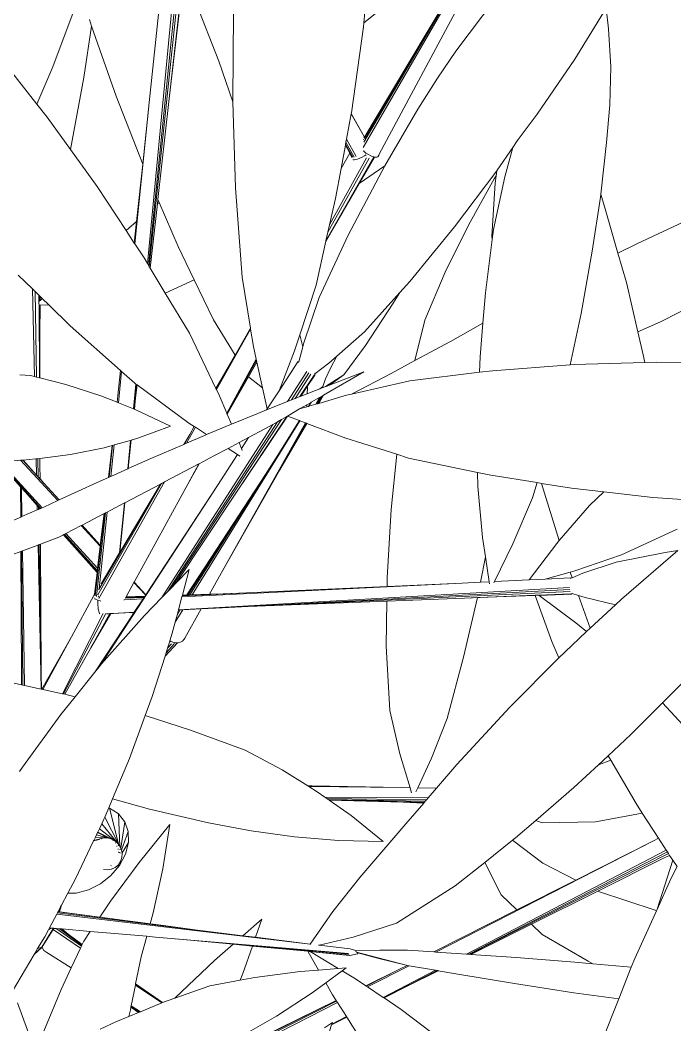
# Model space of a CAD drawing. Header units: millimetres. Extents: x 17 to 218440, y 21 to 53693.
# Drawn here: x 42002.7 to 42150.6, y 10824.5 to 11051.3 of the extents above; entities that cross this region are included whole.
import ezdxf

# ---------------------------------------------------------------- set-up
doc = ezdxf.new("R2010")
doc.units = ezdxf.units.MM
doc.header["$MEASUREMENT"] = 0
doc.layers.add('Edges', color=7, linetype='Continuous', lineweight=18)

# ---------------------------------------------------------------- blocks, each defined once
blk = doc.blocks.new('BAMBOOPLAN')
at = {"layer": 'Edges'}
for p, q in [((7.2529, 8.8231), (7.033, 7.6888)), ((7.1784, 8.4506), (7.0297, 7.7062)), ((7.627, 8.3689), (7.586, 8.181)), ((7.627, 8.3689), (7.6565, 8.3092)), ((7.0273, 7.7171), (7.1577, 8.3501)), ((7.0356, 7.7687), (7.1577, 8.3501)), ((7.0571, 8.3124), (6.9037, 8.0698)), ((7.0892, 7.6849), (7.1912, 8.3184)), ((7.6565, 8.3092), (7.7029, 8.1951)), ((7.2802, 8.2847), (7.2143, 8.0798)), ((6.8612, 8.2462), (6.9037, 8.0698)), ((7.586, 8.181), (7.5289, 7.9732)), ((7.7029, 8.1951), (7.7406, 8.0787)), ((6.4974, 7.1077), (6.2636, 8.0779)), ((6.503, 7.103), (6.272, 8.0799)), ((6.5065, 7.1), (6.2792, 8.0822)), ((6.9037, 8.0698), (6.9067, 8.0572)), ((7.2143, 8.0798), (7.1864, 7.9783)), ((7.7406, 8.0787), (7.7695, 7.9601)), ((6.9067, 8.0572), (6.9607, 7.7815)), ((7.1864, 7.9783), (7.1591, 7.863)), ((7.5289, 7.9732), (7.4959, 7.8707)), ((6.3701, 7.9543), (6.5018, 7.7995)), ((6.4964, 7.963), (6.5858, 7.6954)), ((7.7695, 7.9601), (7.8071, 7.7969)), ((6.3233, 7.9315), (6.3922, 7.6243)), ((6.3245, 7.932), (6.3922, 7.6243)), ((6.2638, 7.9002), (6.3316, 7.6101)), ((7.1591, 7.863), (7.1188, 7.6559)), ((7.4891, 7.8463), (7.4652, 7.7604)), ((7.4959, 7.8707), (7.4891, 7.8463)), ((7.4891, 7.8463), (7.4958, 7.7488)), ((8.1143, 7.824), (7.971, 7.6846)), ((6.0074, 7.8041), (6.0015, 7.6082)), ((6.0634, 7.7909), (6.0773, 7.7732)), ((6.5018, 7.7995), (6.5874, 7.6911)), ((6.9607, 7.7815), (6.961, 7.7793)), ((7.0257, 7.7219), (6.961, 7.7793)), ((6.961, 7.7793), (6.9611, 7.7787)), ((7.0257, 7.7218), (6.9611, 7.7787)), ((6.9611, 7.7787), (6.9735, 7.6966)), ((7.8071, 7.7969), (7.8403, 7.7506)), ((7.8071, 7.7969), (7.8092, 7.7876)), ((7.8092, 7.7876), (7.8401, 7.6137)), ((6.0773, 7.7732), (6.108, 7.6082)), ((6.0773, 7.7732), (6.2258, 7.5851)), ((7.0257, 7.7219), (7.0356, 7.7687)), ((7.0257, 7.7216), (7.0356, 7.7687)), ((7.4647, 7.7586), (7.3951, 7.5431)), ((7.4652, 7.7604), (7.4647, 7.7586)), ((7.4647, 7.7586), (7.4681, 7.7419)), ((7.4958, 7.7488), (7.5168, 7.5762)), ((7.8403, 7.7506), (7.9211, 7.6351)), ((7.0245, 7.7206), (7.0256, 7.7215)), ((7.025, 7.7208), (7.0256, 7.7213)), ((7.0252, 7.7193), (7.0253, 7.7198)), ((7.0255, 7.7204), (7.0256, 7.7214)), ((7.0256, 7.7218), (7.0257, 7.7219)), ((7.0256, 7.7215), (7.0257, 7.7216)), ((7.0256, 7.7214), (7.0257, 7.7216)), ((7.0256, 7.7213), (7.0256, 7.7214)), ((7.0263, 7.7127), (7.0268, 7.7148)), ((7.4656, 7.731), (7.4354, 7.563)), ((7.4681, 7.7419), (7.4656, 7.731)), ((7.4681, 7.7419), (7.4728, 7.719)), ((7.4728, 7.719), (7.5186, 7.5539)), ((6.5858, 7.6954), (6.5874, 7.6911)), ((6.5874, 7.6911), (6.6865, 7.4318)), ((6.9735, 7.6966), (7.0211, 7.6541)), ((6.9735, 7.6966), (6.9749, 7.6872)), ((6.9749, 7.6872), (7.0159, 7.6503)), ((6.9749, 7.6872), (6.9759, 7.6807)), ((7.0117, 7.648), (6.9759, 7.6807)), ((6.9759, 7.6807), (6.9764, 7.6773)), ((7.0263, 7.7126), (7.0263, 7.7127)), ((7.0297, 7.7062), (7.0296, 7.7056)), ((7.0887, 7.6817), (7.0876, 7.6759)), ((7.0887, 7.6817), (7.0892, 7.6849)), ((7.971, 7.6846), (7.9211, 7.6351)), ((6.9863, 7.6682), (6.9764, 7.6773)), ((6.9764, 7.6773), (6.9878, 7.6018)), ((6.998, 7.6573), (6.9863, 7.6682)), ((7.0088, 7.6475), (6.9863, 7.6682)), ((6.998, 7.6573), (6.9878, 7.6018)), ((7.0073, 7.6487), (6.998, 7.6573)), ((7.0073, 7.6487), (7.0096, 7.6466)), ((7.0122, 7.4173), (7.0536, 7.6607)), ((7.0148, 7.3936), (7.0625, 7.6626)), ((7.0757, 7.6712), (7.018, 7.3648)), ((7.0283, 7.6476), (7.0341, 7.6527)), ((7.0341, 7.6527), (7.0401, 7.6587)), ((7.0364, 7.6789), (7.0389, 7.6777)), ((7.0389, 7.6777), (7.0419, 7.6767)), ((7.0401, 7.6587), (7.046, 7.6653)), ((7.0419, 7.6767), (7.0474, 7.6747)), ((7.046, 7.6653), (7.0494, 7.6697)), ((7.0474, 7.6747), (7.0564, 7.6725)), ((7.0564, 7.6725), (7.0651, 7.6712)), ((7.0779, 7.6715), (7.0591, 7.5751)), ((7.1188, 7.6559), (7.0591, 7.5751)), ((7.0651, 7.6712), (7.0731, 7.6709)), ((7.0731, 7.6709), (7.0757, 7.6712)), ((7.0757, 7.6712), (7.0779, 7.6715)), ((7.0779, 7.6715), (7.0798, 7.6717)), ((7.0798, 7.6717), (7.0847, 7.6734)), ((7.0847, 7.6734), (7.0876, 7.6759)), ((7.1188, 7.6559), (7.1148, 7.6354)), ((6.3922, 7.6243), (6.4618, 7.3136)), ((7.015, 7.6417), (7.0159, 7.641)), ((7.0159, 7.641), (7.0189, 7.6415)), ((7.0189, 7.6415), (7.0231, 7.6438)), ((7.0231, 7.6438), (7.0283, 7.6476)), ((7.1148, 7.6354), (7.0798, 7.406)), ((7.9211, 7.6351), (7.9777, 7.5542)), ((5.8212, 7.5871), (5.9922, 7.4775)), ((6.0015, 7.6082), (5.9922, 7.4775)), ((6.108, 7.6082), (6.1425, 7.3745)), ((6.2258, 7.5851), (6.3784, 7.4059)), ((6.3316, 7.6101), (6.3784, 7.4059)), ((6.3316, 7.6101), (6.438, 7.1546)), ((6.9878, 7.6018), (7.0025, 7.5044)), ((7.8401, 7.6137), (7.873, 7.4117)), ((8.2637, 7.6156), (8.1229, 7.4704)), ((7.0591, 7.5751), (7.018, 7.3645)), ((7.4354, 7.563), (7.4144, 7.395)), ((7.5168, 7.5762), (7.5235, 7.5439)), ((7.5186, 7.5539), (7.5235, 7.5439)), ((7.9777, 7.5542), (8.0645, 7.4161)), ((7.3951, 7.5431), (7.3165, 7.3298)), ((7.5235, 7.5439), (7.5587, 7.3742)), ((7.0025, 7.5044), (7.0122, 7.4173)), ((5.9922, 7.4775), (6.0375, 7.4485)), ((8.1229, 7.4704), (8.0645, 7.4161)), ((6.0375, 7.4485), (6.1425, 7.3745)), ((6.6865, 7.4318), (6.8004, 7.1656)), ((8.4034, 7.4244), (8.1517, 7.3429)), ((6.3784, 7.4059), (6.42, 7.2246)), ((7.0122, 7.4173), (7.0148, 7.3936)), ((7.0148, 7.3936), (7.018, 7.3648)), ((7.0798, 7.406), (7.0564, 7.1848)), ((7.4144, 7.395), (7.4026, 7.2274)), ((7.873, 7.4117), (7.8926, 7.2443)), ((8.0645, 7.4161), (8.1053, 7.3512)), ((6.1425, 7.3745), (6.2628, 7.2898)), ((7.018, 7.3648), (7.018, 7.3645)), ((7.018, 7.3645), (7.0341, 7.2193)), ((7.5587, 7.3742), (7.583, 7.279)), ((7.3165, 7.3298), (7.2978, 7.2856)), ((8.1181, 7.3302), (7.9045, 7.2494)), ((8.1053, 7.3512), (8.1181, 7.3302)), ((8.1517, 7.3429), (8.1181, 7.3302)), ((6.4618, 7.3136), (6.4684, 7.3063)), ((6.4618, 7.3136), (6.4648, 7.3001)), ((6.4684, 7.3063), (6.4648, 7.3001)), ((6.4648, 7.3001), (6.5103, 7.0969)), ((6.4684, 7.3063), (6.5735, 7.1919)), ((6.2628, 7.2898), (6.3972, 7.1861)), ((7.2978, 7.2856), (7.2314, 7.1284)), ((7.2978, 7.2856), (7.2885, 7.2458)), ((7.583, 7.279), (7.5036, 7.1893)), ((7.583, 7.279), (7.6097, 7.1738)), ((7.2885, 7.2458), (7.2485, 7.0871)), ((7.4026, 7.2274), (7.4151, 7.0936)), ((7.8926, 7.2443), (7.6625, 7.1444)), ((7.9045, 7.2494), (7.8926, 7.2443)), ((6.42, 7.2246), (6.3972, 7.1861)), ((6.42, 7.2246), (6.4357, 7.1564)), ((7.0341, 7.2193), (7.037, 7.0512)), ((6.3972, 7.1861), (6.4357, 7.1564)), ((6.5735, 7.1919), (6.6573, 7.1071)), ((6.8004, 7.1656), (6.8793, 7.0195)), ((7.0564, 7.1848), (7.0578, 7.0269)), ((7.5036, 7.1893), (7.4151, 7.0936)), ((7.6097, 7.1738), (7.6243, 7.1257)), ((6.4357, 7.1564), (6.438, 7.1546)), ((6.438, 7.1546), (6.4812, 7.1213)), ((7.6625, 7.1444), (7.6243, 7.1257)), ((6.4812, 7.1213), (6.4974, 7.1077)), ((6.4974, 7.1077), (6.503, 7.103)), ((6.503, 7.103), (6.5065, 7.1)), ((6.5065, 7.1), (6.5103, 7.0969)), ((6.6573, 7.1071), (6.5829, 7.0361)), ((6.6573, 7.1071), (6.7578, 7.0055)), ((7.2314, 7.1284), (7.1722, 7.0248)), ((7.6243, 7.1257), (7.4208, 7.0265)), ((6.5103, 7.0969), (6.5829, 7.0361)), ((7.2485, 7.0871), (7.2138, 6.975)), ((7.4151, 7.0936), (7.3556, 7.0294)), ((6.5829, 7.0361), (6.6985, 6.9394)), ((7.037, 7.0512), (7.0584, 7.0172)), ((7.037, 7.0512), (7.0379, 6.9969)), ((6.7578, 7.0055), (6.8607, 6.9212)), ((6.881, 7.0164), (6.8408, 6.7962)), ((6.8793, 7.0195), (6.8607, 6.9212)), ((6.8793, 7.0195), (6.881, 7.0164)), ((6.881, 7.0164), (6.9076, 6.967)), ((7.0578, 7.0269), (7.0584, 7.0172)), ((7.0584, 7.0172), (7.0619, 6.9675)), ((7.1722, 7.0248), (7.1554, 6.9955)), ((7.1722, 7.0248), (7.1655, 6.9815)), ((7.2716, 7.0056), (7.1729, 6.9228)), ((7.2716, 7.0056), (7.1729, 6.8919)), ((7.3556, 7.0294), (7.2567, 6.9244)), ((7.4208, 7.0265), (7.2567, 6.9244)), ((7.0379, 6.9969), (7.0326, 6.8585)), ((7.1554, 6.9955), (7.1239, 6.9479)), ((7.1655, 6.9815), (7.1617, 6.9443)), ((7.2138, 6.975), (7.1698, 6.9201)), ((7.2138, 6.975), (7.1886, 6.9407)), ((8.523, 6.9916), (8.2845, 6.9265)), ((6.1153, 6.9367), (6.1734, 6.9094)), ((6.6985, 6.9394), (6.8376, 6.7994)), ((6.9076, 6.967), (6.9295, 6.9313)), ((7.0594, 6.9662), (7.0326, 6.8585)), ((7.0594, 6.9662), (7.0619, 6.9675)), ((7.0619, 6.9675), (7.062, 6.9653)), ((7.0694, 6.8345), (7.0965, 6.9463)), ((7.0801, 6.8437), (7.1049, 6.9442)), ((7.0895, 6.8518), (7.1124, 6.9428)), ((7.123, 6.9426), (7.1023, 6.8628)), ((7.1253, 6.9438), (7.1141, 6.9015)), ((7.1239, 6.9479), (7.1226, 6.9459)), ((7.1253, 6.9457), (7.1239, 6.9479)), ((7.1253, 6.9438), (7.1253, 6.9457)), ((7.1617, 6.9443), (7.1611, 6.918)), ((7.1886, 6.9407), (7.1729, 6.9228)), ((6.2714, 6.6445), (6.1734, 6.9094)), ((6.1734, 6.9094), (6.1841, 6.9045)), ((6.2782, 6.6451), (6.1841, 6.9045)), ((6.1841, 6.9045), (6.1998, 6.8971)), ((6.8607, 6.9212), (6.8376, 6.7994)), ((6.8962, 6.7356), (6.9295, 6.9313)), ((6.8977, 6.7338), (6.932, 6.9271)), ((6.9347, 6.9228), (6.9246, 6.869)), ((6.9295, 6.9313), (6.932, 6.9271)), ((6.932, 6.9271), (6.9347, 6.9228)), ((6.9347, 6.9228), (6.9792, 6.85)), ((7.1316, 6.8881), (7.1548, 6.9076)), ((7.1609, 6.9127), (7.1548, 6.9076)), ((7.1548, 6.9076), (7.1574, 6.9119)), ((7.1548, 6.9076), (7.1552, 6.9084)), ((7.1552, 6.9084), (7.1574, 6.9119)), ((7.1574, 6.9119), (7.1611, 6.918)), ((7.1574, 6.9119), (7.161, 6.9178)), ((7.1574, 6.9119), (7.161, 6.9178)), ((7.1639, 6.9152), (7.1609, 6.9128)), ((7.1609, 6.9128), (7.1609, 6.9127)), ((7.1611, 6.918), (7.161, 6.9178)), ((7.161, 6.9178), (7.161, 6.9178)), ((7.161, 6.9178), (7.161, 6.9143)), ((7.1698, 6.9201), (7.1639, 6.9152)), ((7.243, 6.9159), (7.1667, 6.8617)), ((7.1729, 6.9228), (7.1698, 6.9201)), ((7.2567, 6.9244), (7.243, 6.9159)), ((8.2845, 6.9265), (8.1293, 6.892)), ((6.1998, 6.8971), (6.2083, 6.8729)), ((6.1998, 6.8971), (6.2036, 6.8953)), ((6.2036, 6.8953), (6.2082, 6.882)), ((6.2036, 6.8953), (6.2044, 6.8949)), ((6.2044, 6.8949), (6.2086, 6.8826)), ((6.2044, 6.8949), (6.2133, 6.8908)), ((6.2082, 6.882), (6.2064, 6.8789)), ((6.2086, 6.8826), (6.2082, 6.882)), ((6.2083, 6.8729), (6.2106, 6.8665)), ((6.2133, 6.8908), (6.2086, 6.8826)), ((6.2133, 6.8908), (6.2398, 6.8784)), ((6.2398, 6.8784), (6.2136, 6.8678)), ((6.2398, 6.8784), (6.3275, 6.8373)), ((7.1141, 6.9015), (7.1044, 6.8646)), ((7.1213, 6.8792), (7.1044, 6.8646)), ((7.1141, 6.9015), (7.1154, 6.8985)), ((7.1154, 6.8985), (7.1213, 6.8792)), ((7.1316, 6.8881), (7.1213, 6.8792)), ((7.1633, 6.8808), (7.1426, 6.8571)), ((7.1589, 6.8562), (7.1633, 6.8808)), ((7.1617, 6.8582), (7.1666, 6.8846)), ((7.1666, 6.8846), (7.1633, 6.8808)), ((7.164, 6.8598), (7.1694, 6.8878)), ((7.1694, 6.8878), (7.1666, 6.8846)), ((7.1692, 6.8743), (7.1667, 6.8617)), ((7.1729, 6.8919), (7.1692, 6.8743)), ((7.1727, 6.8916), (7.1692, 6.8743)), ((7.1727, 6.8916), (7.1694, 6.8878)), ((7.1729, 6.8919), (7.1727, 6.8916)), ((8.1293, 6.892), (8.0271, 6.8693)), ((8.1293, 6.892), (8.0997, 6.8351)), ((6.2132, 6.8676), (6.2106, 6.8665)), ((6.2106, 6.8665), (6.2881, 6.646)), ((6.2136, 6.8678), (6.2132, 6.8676)), ((6.2132, 6.8676), (6.2427, 6.7823)), ((6.2136, 6.8678), (6.2427, 6.7823)), ((6.9246, 6.869), (6.8989, 6.7326)), ((6.9246, 6.869), (6.9792, 6.85)), ((6.9792, 6.85), (7.0156, 6.7906)), ((7.0326, 6.8585), (7.0156, 6.7906)), ((7.0801, 6.8437), (7.0694, 6.8345)), ((7.0895, 6.8518), (7.0801, 6.8437)), ((7.1023, 6.8628), (7.0895, 6.8518)), ((7.1044, 6.8646), (7.1023, 6.8628)), ((7.1319, 6.8447), (7.1144, 6.8246)), ((7.1338, 6.8384), (7.1144, 6.8246)), ((7.1423, 6.8566), (7.1319, 6.8447)), ((7.1319, 6.8447), (7.1338, 6.8384)), ((7.1388, 6.8419), (7.1338, 6.8384)), ((7.1423, 6.8566), (7.1388, 6.8419)), ((7.1393, 6.8423), (7.1388, 6.8419)), ((7.1426, 6.8571), (7.1393, 6.8423)), ((7.1589, 6.8562), (7.1393, 6.8423)), ((7.1426, 6.8571), (7.1423, 6.8566)), ((7.1617, 6.8582), (7.1589, 6.8562)), ((7.164, 6.8598), (7.1617, 6.8582)), ((7.1667, 6.8617), (7.164, 6.8598)), ((7.9161, 6.8501), (7.7671, 6.8244)), ((7.9305, 6.8526), (7.9161, 6.8501)), ((7.9161, 6.8501), (7.9177, 6.7985)), ((8.0271, 6.8693), (7.9305, 6.8526)), ((7.9305, 6.8526), (8.0447, 6.6967)), ((8.392, 6.855), (8.2499, 6.7188)), ((6.3275, 6.8373), (6.5282, 6.7531)), ((7.0694, 6.8345), (7.0148, 6.7874)), ((7.1144, 6.8246), (7.0846, 6.7904)), ((7.724, 6.8188), (7.4982, 6.7898)), ((7.7671, 6.8244), (7.724, 6.8188)), ((7.724, 6.8188), (7.7389, 6.7758)), ((8.0997, 6.8351), (8.0447, 6.6967)), ((6.2427, 6.7823), (6.2897, 6.6461)), ((6.8376, 6.7994), (6.8408, 6.7962)), ((6.8408, 6.7962), (6.8546, 6.7823)), ((6.8546, 6.7823), (6.8962, 6.7356)), ((6.9115, 6.1447), (7.0698, 6.7733)), ((7.1273, 6.789), (6.9822, 6.1451)), ((7.0148, 6.7874), (6.9915, 6.7673)), ((7.0848, 6.7904), (7.0054, 6.4895)), ((7.083, 6.7885), (7.0054, 6.4895)), ((7.0156, 6.7906), (7.0148, 6.7874)), ((7.0481, 6.241), (7.1467, 6.7884)), ((7.0698, 6.7733), (7.06, 6.7621)), ((7.083, 6.7885), (7.0698, 6.7733)), ((7.0846, 6.7904), (7.083, 6.7885)), ((7.0848, 6.7904), (7.0846, 6.7904)), ((7.1264, 6.789), (7.0848, 6.7904)), ((7.1264, 6.789), (7.0932, 6.6469)), ((7.1042, 6.5456), (7.1489, 6.7883)), ((7.1181, 6.6184), (7.1504, 6.7883)), ((7.152, 6.7882), (7.1181, 6.6184)), ((7.1273, 6.789), (7.1264, 6.789)), ((7.1467, 6.7884), (7.1273, 6.789)), ((7.1489, 6.7883), (7.1467, 6.7884)), ((7.1504, 6.7883), (7.1489, 6.7883)), ((7.152, 6.7882), (7.1504, 6.7883)), ((7.2861, 6.784), (7.152, 6.7882)), ((7.4586, 6.7887), (7.2861, 6.784)), ((7.4982, 6.7898), (7.4586, 6.7887)), ((7.4586, 6.7887), (7.4997, 6.6145)), ((7.7389, 6.7758), (7.8074, 6.6251)), ((7.9177, 6.7985), (7.907, 6.6377)), ((8.4169, 6.7909), (8.2961, 6.5836)), ((8.4169, 6.7909), (8.3805, 6.772)), ((6.5282, 6.7531), (6.5462, 6.6744)), ((6.5282, 6.7531), (6.5321, 6.7515)), ((6.5321, 6.7515), (6.5552, 6.6528)), ((6.5321, 6.7515), (6.5848, 6.7294)), ((6.893, 6.1052), (7.0488, 6.7492)), ((6.9037, 6.1281), (7.06, 6.7621)), ((6.9915, 6.7673), (6.9225, 6.7061)), ((7.0488, 6.7492), (7.0297, 6.7273)), ((7.06, 6.7621), (7.0488, 6.7492)), ((8.3805, 6.772), (8.2414, 6.6907)), ((6.5848, 6.7294), (6.5888, 6.7281)), ((6.6076, 6.6503), (6.5888, 6.7281)), ((6.5888, 6.7281), (6.5919, 6.7272)), ((6.6101, 6.6502), (6.5919, 6.7272)), ((6.5919, 6.7272), (6.5929, 6.7269)), ((6.6024, 6.6859), (6.5929, 6.7269)), ((6.5929, 6.7269), (6.5933, 6.7268)), ((6.5933, 6.7268), (6.6024, 6.6859)), ((6.5933, 6.7268), (6.7912, 6.6652)), ((6.8962, 6.7356), (6.8977, 6.7338)), ((6.8977, 6.7338), (6.8989, 6.7326)), ((6.8989, 6.7326), (6.9225, 6.7061)), ((7.0297, 6.7273), (6.9889, 6.6836)), ((8.2499, 6.7188), (8.124, 6.6208)), ((6.6107, 6.6502), (6.6024, 6.6859)), ((6.9225, 6.7061), (6.8577, 6.6487)), ((6.9889, 6.6836), (6.9651, 6.6582)), ((6.9889, 6.6836), (6.9788, 6.6429)), ((8.0403, 6.6856), (7.994, 6.5453)), ((8.0447, 6.6967), (8.0403, 6.6856)), ((8.2414, 6.6907), (8.1513, 6.6219)), ((6.2714, 6.6445), (6.2587, 6.6434)), ((6.2782, 6.6451), (6.2714, 6.6445)), ((6.2881, 6.646), (6.2782, 6.6451)), ((6.2897, 6.6461), (6.2881, 6.646)), ((6.3753, 6.6535), (6.2897, 6.6461)), ((6.4945, 6.6557), (6.3753, 6.6535)), ((6.551, 6.653), (6.4945, 6.6557)), ((6.551, 6.653), (6.5462, 6.6744)), ((6.5462, 6.6744), (6.5511, 6.653)), ((6.5511, 6.653), (6.551, 6.653)), ((6.5552, 6.6528), (6.5511, 6.653)), ((6.6076, 6.6503), (6.5552, 6.6528)), ((6.6101, 6.6502), (6.6076, 6.6503)), ((6.6107, 6.6502), (6.6101, 6.6502)), ((6.6157, 6.6499), (6.6107, 6.6502)), ((6.7388, 6.6362), (6.6157, 6.6499)), ((6.7912, 6.6652), (6.8113, 6.6602)), ((6.8158, 6.6591), (6.8051, 6.601)), ((6.8113, 6.6602), (6.8059, 6.6314)), ((6.8113, 6.6602), (6.8158, 6.6591)), ((6.8158, 6.6591), (6.8577, 6.6487)), ((6.8577, 6.6487), (6.8518, 6.6434)), ((6.9651, 6.6582), (6.9377, 6.6288)), ((6.9651, 6.6582), (6.9788, 6.6429)), ((7.0932, 6.6469), (6.9752, 6.1424)), ((7.0792, 6.5893), (7.0932, 6.6469)), ((6.2587, 6.6434), (6.2249, 6.6344)), ((6.7388, 6.6362), (6.6514, 6.5649)), ((6.7986, 6.595), (6.8059, 6.6314)), ((6.8059, 6.6314), (6.7991, 6.5954)), ((6.8518, 6.6434), (6.8051, 6.601)), ((6.9377, 6.6288), (6.9027, 6.5913)), ((6.9377, 6.6288), (6.973, 6.62)), ((6.973, 6.62), (6.9444, 6.5051)), ((6.973, 6.62), (6.9815, 6.6179)), ((6.9788, 6.6429), (6.983, 6.6381)), ((7.1042, 6.5456), (7.1181, 6.6184)), ((7.4997, 6.6145), (7.5595, 6.4021)), ((7.8074, 6.6251), (7.8363, 6.5698)), ((7.907, 6.6377), (7.8903, 6.5037)), ((8.1112, 6.6121), (8.0417, 6.5644)), ((8.124, 6.6208), (8.1112, 6.6121)), ((8.1112, 6.6121), (8.1231, 6.5972)), ((8.1513, 6.6219), (8.1231, 6.5972)), ((6.7986, 6.595), (6.7127, 6.5168)), ((6.7991, 6.5954), (6.7986, 6.595)), ((6.8051, 6.601), (6.7991, 6.5954)), ((6.9027, 6.5913), (6.8654, 6.5517)), ((6.97, 6.1405), (7.0792, 6.5893)), ((7.0172, 6.3411), (7.0792, 6.5893)), ((8.1173, 6.5947), (8.0417, 6.5644)), ((8.1173, 6.5947), (8.1193, 6.5938)), ((8.1193, 6.5938), (8.1181, 6.5928)), ((8.1231, 6.5972), (8.1193, 6.5938)), ((8.2961, 6.5836), (8.2839, 6.5605)), ((6.6315, 6.551), (6.5863, 6.5195)), ((6.6333, 6.5522), (6.6315, 6.551)), ((6.6532, 6.4611), (6.6315, 6.551)), ((6.6334, 6.5523), (6.6333, 6.5522)), ((6.6352, 6.5442), (6.6333, 6.5522)), ((6.6514, 6.5649), (6.6334, 6.5523)), ((6.6352, 6.5442), (6.6334, 6.5523)), ((6.8648, 6.551), (6.7794, 6.4601)), ((6.8523, 6.4776), (6.8654, 6.5517)), ((6.8523, 6.4776), (6.8648, 6.551)), ((6.8654, 6.5517), (6.8648, 6.551)), ((6.9564, 6.0852), (8.1248, 6.5641)), ((7.0676, 6.1291), (8.1279, 6.5582)), ((7.1655, 6.1681), (8.1309, 6.5531)), ((7.8363, 6.5698), (7.8485, 6.4869)), ((7.8363, 6.5698), (7.8742, 6.4972)), ((8.0417, 6.5644), (7.994, 6.5453)), ((8.1362, 6.5467), (8.0392, 6.5089)), ((8.1397, 6.5484), (8.1379, 6.5483)), ((8.138, 6.5458), (8.1392, 6.5466)), ((8.1392, 6.5466), (8.1397, 6.5484)), ((8.1615, 6.5493), (8.1397, 6.5484)), ((8.1831, 6.5502), (8.1615, 6.5493)), ((8.1615, 6.5493), (8.2314, 6.462)), ((8.2839, 6.5605), (8.1831, 6.5502)), ((8.2839, 6.5605), (8.2314, 6.462)), ((6.5813, 6.516), (6.5596, 6.5008)), ((6.6033, 6.4145), (6.5813, 6.516)), ((6.5814, 6.516), (6.5813, 6.516)), ((6.5824, 6.5167), (6.5814, 6.516)), ((6.6038, 6.415), (6.5814, 6.516)), ((6.5863, 6.5195), (6.5824, 6.5167)), ((6.5824, 6.5167), (6.6054, 6.4165)), ((6.5863, 6.5195), (6.6095, 6.4203)), ((6.6546, 6.4624), (6.6352, 6.5442)), ((6.7127, 6.5168), (6.6546, 6.4624)), ((7.0481, 6.241), (7.1042, 6.5456)), ((7.994, 6.5453), (7.8903, 6.5037)), ((8.138, 6.5458), (8.0407, 6.5084)), ((6.5596, 6.5008), (6.4634, 6.4441)), ((6.9444, 6.5051), (6.7769, 5.834)), ((6.9444, 6.5051), (6.8406, 6.0962)), ((7.0054, 6.4895), (6.9214, 6.1657)), ((7.8485, 6.4869), (7.7935, 6.4648)), ((8.0285, 6.5047), (7.8157, 6.4217)), ((7.8742, 6.4972), (7.8485, 6.4869)), ((8.0292, 6.5039), (7.855, 6.4368)), ((7.8742, 6.4972), (7.8773, 6.4912)), ((7.8903, 6.5037), (7.8897, 6.4991)), ((8.0392, 6.5089), (8.0285, 6.5047)), ((8.0292, 6.5039), (8.0285, 6.5047)), ((8.1282, 6.3812), (8.0292, 6.5039)), ((8.0407, 6.5084), (8.0392, 6.5089)), ((8.1821, 6.4636), (8.0407, 6.5084)), ((6.6532, 6.4611), (6.6095, 6.4203)), ((6.6546, 6.4624), (6.6532, 6.4611)), ((6.6924, 6.0634), (6.7695, 6.4496)), ((6.772, 6.4522), (6.6951, 6.0459)), ((6.7794, 6.4601), (6.702, 6.0357)), ((6.7695, 6.4496), (6.7689, 6.4489)), ((6.772, 6.4522), (6.7695, 6.4496)), ((6.7743, 6.4547), (6.772, 6.4522)), ((6.7794, 6.4601), (6.7743, 6.4547)), ((6.7919, 6.1227), (6.8523, 6.4776)), ((7.7935, 6.4648), (6.9533, 6.1277)), ((7.7935, 6.4648), (7.5682, 6.3755)), ((8.2239, 6.4478), (8.1821, 6.4636)), ((8.2314, 6.462), (8.2239, 6.4478)), ((6.4634, 6.4441), (6.3746, 6.4006)), ((6.6095, 6.4203), (6.6054, 6.4165)), ((6.7689, 6.4489), (6.68, 6.3548)), ((6.717, 6.1983), (6.7689, 6.4489)), ((7.8157, 6.4217), (7.5829, 6.3309)), ((7.855, 6.4368), (7.8157, 6.4217)), ((7.855, 6.4368), (7.8753, 6.2407)), ((8.2239, 6.4478), (8.1785, 6.3627)), ((6.3631, 6.3949), (6.3248, 6.3777)), ((6.3636, 6.3952), (6.3631, 6.3949)), ((6.3682, 6.3974), (6.3636, 6.3952)), ((6.3816, 6.3464), (6.3636, 6.3952)), ((6.3745, 6.4005), (6.3682, 6.3974)), ((6.388, 6.3429), (6.3682, 6.3974)), ((6.3746, 6.4006), (6.3745, 6.4005)), ((6.3745, 6.4005), (6.3819, 6.3794)), ((6.3746, 6.4006), (6.3819, 6.3794)), ((6.5747, 6.3878), (6.4771, 6.2942)), ((6.6033, 6.4145), (6.5747, 6.3878)), ((6.6038, 6.415), (6.6033, 6.4145)), ((6.6054, 6.4165), (6.6038, 6.415)), ((7.5595, 6.4021), (7.5682, 6.3755)), ((8.5763, 6.4062), (8.53, 6.3106)), ((6.3172, 6.3744), (6.258, 6.3478)), ((6.3242, 6.3775), (6.3172, 6.3744)), ((6.4737, 6.2909), (6.3172, 6.3744)), ((6.3248, 6.3777), (6.3242, 6.3775)), ((6.3242, 6.3775), (6.4126, 6.3294)), ((6.3248, 6.3777), (6.3816, 6.3464)), ((6.3819, 6.3794), (6.3964, 6.3383)), ((6.679, 6.3537), (6.6449, 6.3176)), ((6.68, 6.3548), (6.679, 6.3537)), ((6.7168, 6.1971), (6.679, 6.3537)), ((6.717, 6.1983), (6.68, 6.3548)), ((7.5682, 6.3755), (7.1461, 6.2083)), ((8.1667, 6.3384), (8.1282, 6.3812)), ((8.1785, 6.3627), (8.1667, 6.3384)), ((6.2523, 6.3452), (6.3456, 6.2935)), ((6.254, 6.346), (6.4302, 6.2495)), ((6.258, 6.3478), (6.4336, 6.2526)), ((6.3816, 6.3464), (6.388, 6.3429)), ((6.388, 6.3429), (6.3964, 6.3383)), ((6.3964, 6.3383), (6.4126, 6.3294)), ((6.4126, 6.3294), (6.4771, 6.2942)), ((6.9657, 6.1388), (7.0172, 6.3411)), ((6.9667, 6.1392), (7.0172, 6.3411)), ((7.5829, 6.3309), (7.1655, 6.1681)), ((7.5829, 6.3309), (7.6284, 6.1926)), ((8.1667, 6.3384), (8.069, 6.1367)), ((6.3456, 6.2935), (6.3779, 6.2016)), ((6.3456, 6.2935), (6.3461, 6.2933)), ((6.3461, 6.2933), (6.3786, 6.2023)), ((6.3461, 6.2933), (6.3493, 6.2915)), ((6.3493, 6.2915), (6.3809, 6.2044)), ((6.3493, 6.2915), (6.3774, 6.2759)), ((6.4737, 6.2909), (6.4381, 6.2567)), ((6.4771, 6.2942), (6.4737, 6.2909)), ((6.6282, 6.2999), (6.5731, 6.2419)), ((6.6291, 6.3009), (6.6282, 6.2999)), ((6.6498, 6.2001), (6.6282, 6.2999)), ((6.6314, 6.3033), (6.6291, 6.3009)), ((6.6872, 6.0396), (6.6291, 6.3009)), ((6.6357, 6.3079), (6.6314, 6.3033)), ((6.6314, 6.3033), (6.692, 6.0388)), ((6.6449, 6.3176), (6.6357, 6.3079)), ((6.6357, 6.3079), (6.6925, 6.0649)), ((8.53, 6.3106), (8.4668, 6.1802)), ((8.6666, 6.237), (8.53, 6.3106)), ((6.3774, 6.2759), (6.4155, 6.2546)), ((6.3774, 6.2759), (6.4283, 6.2478)), ((6.4381, 6.2567), (6.4336, 6.2526)), ((6.4206, 6.2407), (6.3809, 6.2044)), ((6.4206, 6.2407), (6.4155, 6.2546)), ((6.4155, 6.2546), (6.4212, 6.2515)), ((6.424, 6.2438), (6.4206, 6.2407)), ((6.424, 6.2438), (6.4212, 6.2515)), ((6.4212, 6.2515), (6.4281, 6.2476)), ((6.4281, 6.2476), (6.424, 6.2438)), ((6.4283, 6.2478), (6.4281, 6.2476)), ((6.4302, 6.2495), (6.4283, 6.2478)), ((6.4336, 6.2526), (6.4302, 6.2495)), ((6.5706, 6.2393), (6.5325, 6.1991)), ((6.5731, 6.2419), (6.5706, 6.2393)), ((6.6506, 6.1966), (6.5706, 6.2393)), ((6.5731, 6.2419), (6.6498, 6.2001)), ((7.0345, 6.1651), (7.0481, 6.241)), ((7.8753, 6.2407), (7.8896, 6.0362)), ((6.3779, 6.2016), (6.2979, 6.1284)), ((6.3786, 6.2023), (6.3779, 6.2016)), ((6.3809, 6.2044), (6.3786, 6.2023)), ((6.5264, 6.1926), (6.5149, 6.1804)), ((6.5269, 6.1932), (6.5264, 6.1926)), ((6.5264, 6.1926), (6.6688, 6.1129)), ((6.529, 6.1954), (6.5269, 6.1932)), ((6.5269, 6.1932), (6.6683, 6.1149)), ((6.5325, 6.1991), (6.529, 6.1954)), ((6.529, 6.1954), (6.6673, 6.1197)), ((6.5325, 6.1991), (6.6657, 6.1269)), ((6.6506, 6.1966), (6.6498, 6.2001)), ((6.6657, 6.1269), (6.6506, 6.1966)), ((6.6932, 6.0832), (6.7168, 6.1971)), ((6.7168, 6.1971), (6.717, 6.1983)), ((6.9467, 6.2196), (6.9214, 6.1657)), ((6.9467, 6.2196), (6.9529, 6.1339)), ((7.1461, 6.2083), (6.953, 6.1318)), ((7.0523, 6.1719), (7.1461, 6.2083)), ((7.6284, 6.1926), (7.7069, 6.0006)), ((6.5149, 6.1804), (6.4662, 6.1399)), ((6.9214, 6.1657), (6.9115, 6.1447)), ((6.9529, 6.1334), (7.0523, 6.1719)), ((6.9822, 6.1451), (7.0345, 6.1651)), ((7.0345, 6.1651), (7.0523, 6.1719)), ((7.0676, 6.1291), (7.1655, 6.1681)), ((8.4668, 6.1802), (8.4199, 6.0921)), ((6.4599, 6.1346), (6.4186, 6.1003)), ((6.4627, 6.137), (6.4599, 6.1346)), ((6.621, 5.6988), (6.4599, 6.1346)), ((6.4662, 6.1399), (6.4627, 6.137)), ((6.6049, 5.7455), (6.4627, 6.137)), ((6.4662, 6.1399), (6.6049, 5.7455)), ((6.6673, 6.1197), (6.6657, 6.1269)), ((6.9037, 6.1281), (6.893, 6.1052)), ((6.9115, 6.1447), (6.9037, 6.1281)), ((6.9529, 6.1339), (6.9657, 6.1388)), ((6.9529, 6.1339), (6.9529, 6.1334)), ((6.9529, 6.1334), (6.953, 6.1318)), ((6.953, 6.1318), (6.9533, 6.1277)), ((6.9533, 6.1277), (6.9564, 6.0852)), ((6.9657, 6.1388), (6.9667, 6.1392)), ((6.9667, 6.1392), (6.97, 6.1405)), ((6.97, 6.1405), (6.9752, 6.1424)), ((6.9752, 6.1424), (6.9822, 6.1451)), ((7.0249, 6.1118), (7.0676, 6.1291)), ((8.069, 6.1367), (7.9677, 5.9061)), ((6.4146, 6.097), (6.367, 6.0573)), ((6.4158, 6.098), (6.4146, 6.097)), ((6.4146, 6.097), (6.5455, 5.7242)), ((6.4186, 6.1003), (6.4158, 6.098)), ((6.4158, 6.098), (6.5609, 5.6917)), ((6.4186, 6.1003), (6.5666, 5.6924)), ((6.6683, 6.1149), (6.6673, 6.1197)), ((6.6688, 6.1129), (6.6683, 6.1149)), ((6.678, 6.0703), (6.6688, 6.1129)), ((6.7828, 6.069), (6.7917, 6.1214)), ((6.7917, 6.1214), (6.7919, 6.1227)), ((6.8404, 6.0954), (6.7917, 6.1214)), ((6.7919, 6.1227), (6.8406, 6.0962)), ((6.8404, 6.0954), (6.8391, 6.0905)), ((6.8406, 6.0962), (6.8404, 6.0954)), ((6.893, 6.1052), (6.8583, 6.0315)), ((6.9696, 6.0894), (7.0249, 6.1118)), ((7.0057, 6.0051), (7.0249, 6.1118)), ((6.6839, 6.0428), (6.678, 6.0703)), ((6.6844, 6.041), (6.678, 6.0703)), ((6.6922, 6.0624), (6.6924, 6.0634)), ((6.6925, 6.0647), (6.6925, 6.0649)), ((6.8367, 6.0809), (6.7808, 6.0585)), ((6.838, 6.0862), (6.7817, 6.0638)), ((6.7823, 6.0663), (6.7825, 6.0673)), ((6.7825, 6.0673), (6.8388, 6.0891)), ((6.7825, 6.0673), (6.7828, 6.069)), ((6.7828, 6.069), (6.8391, 6.0905)), ((6.8367, 6.0809), (6.824, 6.0309)), ((6.838, 6.0862), (6.8367, 6.0809)), ((6.8388, 6.0891), (6.838, 6.0862)), ((6.8391, 6.0905), (6.8388, 6.0891)), ((6.9564, 6.0852), (6.9565, 6.0841)), ((6.9565, 6.0841), (6.962, 6.0864)), ((6.9565, 6.0841), (6.9576, 6.0676)), ((6.962, 6.0864), (6.9576, 6.0676)), ((6.9576, 6.0676), (6.9593, 6.0439)), ((6.9696, 6.0894), (6.9593, 6.0439)), ((6.962, 6.0864), (6.9696, 6.0894)), ((8.4199, 6.0921), (8.3998, 6.0543)), ((8.4325, 6.0813), (8.3998, 6.0543)), ((8.4325, 6.0813), (8.4199, 6.0921)), ((8.5555, 5.9761), (8.4325, 6.0813)), ((6.6832, 6.0397), (6.6582, 5.8899)), ((6.6841, 6.0416), (6.6832, 6.0397)), ((6.6839, 6.0428), (6.6841, 6.0416)), ((6.6842, 6.0417), (6.6841, 6.0416)), ((6.6841, 6.0416), (6.6844, 6.0403)), ((6.6842, 6.0327), (6.6842, 6.0324)), ((6.6844, 6.0402), (6.6845, 6.0401)), ((6.6844, 6.0325), (6.6844, 6.0328)), ((6.6859, 6.0338), (6.686, 6.0335)), ((6.686, 6.0335), (6.686, 6.0334)), ((6.6885, 6.0307), (6.6893, 6.0303)), ((6.6893, 6.0303), (6.6941, 6.0295)), ((6.6941, 6.0295), (6.6947, 6.0295)), ((6.6947, 6.0295), (6.6949, 6.0293)), ((6.6947, 6.0295), (6.7008, 6.0293)), ((6.6951, 6.0459), (6.6951, 6.0455)), ((6.6976, 6.0431), (6.6976, 6.0432)), ((6.6976, 6.0431), (6.6987, 6.0386)), ((6.7005, 6.0293), (6.7012, 6.0266)), ((6.7008, 6.0293), (6.7087, 6.0297)), ((6.702, 6.0357), (6.702, 6.0357)), ((6.7087, 6.0297), (6.7102, 6.0299)), ((6.7468, 5.9993), (6.824, 6.0309)), ((6.7536, 6.002), (6.8193, 6.0286)), ((6.8583, 6.0315), (6.7786, 5.8387)), ((6.7796, 6.058), (6.7795, 6.058)), ((6.7808, 6.0585), (6.7796, 6.058)), ((6.8193, 6.0286), (6.8222, 6.0297)), ((6.8193, 6.0286), (6.8229, 6.0266)), ((6.8222, 6.0297), (6.8239, 6.0304)), ((6.8222, 6.0297), (6.8235, 6.029)), ((6.8235, 6.029), (6.8229, 6.0266)), ((6.8239, 6.0304), (6.8235, 6.029)), ((6.824, 6.0309), (6.8239, 6.0304)), ((6.9593, 6.0439), (6.962, 6.0066)), ((7.8896, 6.0362), (7.8846, 5.8986)), ((8.3998, 6.0543), (8.3491, 5.9592)), ((6.6948, 5.7074), (6.739, 5.9971)), ((6.7012, 6.0266), (6.703, 6.0208)), ((6.703, 6.0208), (6.7054, 6.0145)), ((6.7054, 6.0145), (6.7082, 6.0082)), ((6.7082, 6.0082), (6.7113, 6.0022)), ((6.7113, 6.0022), (6.7144, 5.997)), ((6.7144, 5.997), (6.7172, 5.9929)), ((6.7536, 6.002), (6.7291, 5.8769)), ((6.7514, 6.0011), (6.7291, 5.8769)), ((6.7409, 5.9969), (6.7467, 5.9992)), ((6.7467, 5.9992), (6.7468, 5.9993)), ((6.7468, 5.9993), (6.7514, 6.0011)), ((6.7514, 6.0011), (6.7536, 6.002)), ((6.8229, 6.0266), (6.7669, 5.8063)), ((6.962, 6.0066), (6.9627, 5.9816)), ((7.0019, 5.9941), (7.0048, 6.001)), ((7.0057, 6.0051), (7.0048, 6.001)), ((7.7069, 6.0006), (7.7828, 5.8788)), ((6.6911, 5.707), (6.73, 5.9946)), ((6.7172, 5.9929), (6.7197, 5.9902)), ((6.7197, 5.9902), (6.7204, 5.9898)), ((6.9627, 5.9816), (6.9636, 5.9813)), ((6.9627, 5.9816), (6.9628, 5.9762)), ((6.9628, 5.9762), (6.9658, 5.9807)), ((6.9628, 5.9762), (6.9633, 5.9563)), ((6.9633, 5.9563), (6.9704, 5.9741)), ((6.9636, 5.9813), (6.9642, 5.9812)), ((6.9637, 5.9411), (6.9795, 5.9784)), ((6.9882, 5.9831), (6.964, 5.9297)), ((6.9642, 5.9812), (6.9728, 5.9801)), ((6.9728, 5.9801), (6.9819, 5.9809)), ((6.9819, 5.9809), (6.9882, 5.9831)), ((6.9882, 5.9831), (6.9901, 5.9837)), ((6.9901, 5.9837), (6.997, 5.9882)), ((6.997, 5.9882), (7.0019, 5.9941)), ((8.5845, 5.9533), (8.5555, 5.9761)), ((6.9633, 5.9563), (6.9637, 5.9411)), ((6.9637, 5.9411), (6.964, 5.9297)), ((8.3491, 5.9592), (8.2673, 5.8188)), ((8.5845, 5.9533), (8.4513, 5.8777)), ((8.6606, 5.8936), (8.5845, 5.9533)), ((6.964, 5.9297), (6.9675, 5.7934)), ((7.8846, 5.8986), (7.8735, 5.7942)), ((7.9677, 5.9061), (7.9311, 5.8133)), ((6.6582, 5.8899), (6.6236, 5.6991)), ((6.6582, 5.8899), (6.6265, 5.6994)), ((6.7291, 5.8769), (6.6988, 5.7079)), ((7.7828, 5.8788), (7.8496, 5.7863)), ((8.6481, 5.8805), (8.1014, 5.3124)), ((8.4513, 5.8777), (8.2892, 5.8185)), ((8.6481, 5.8805), (8.4528, 5.6793)), ((8.6606, 5.8936), (8.6481, 5.8805)), ((8.6964, 5.8655), (8.6606, 5.8936)), ((6.7769, 5.834), (6.7669, 5.8063)), ((6.7786, 5.8387), (6.7769, 5.834)), ((8.197, 5.3385), (8.6964, 5.8655)), ((8.2039, 5.3403), (8.702, 5.8611)), ((8.2074, 5.3413), (8.7064, 5.8577)), ((8.6971, 5.8378), (8.5309, 5.6684)), ((8.702, 5.8611), (8.6964, 5.8655)), ((8.7122, 5.8531), (8.6971, 5.8378)), ((8.7122, 5.8531), (8.6971, 5.8378)), ((8.7064, 5.8577), (8.702, 5.8611)), ((8.7122, 5.8531), (8.7064, 5.8577)), ((8.7197, 5.8472), (8.7122, 5.8531)), ((8.7122, 5.8531), (8.7122, 5.8531)), ((8.7276, 5.8416), (8.7197, 5.8472)), ((8.7276, 5.8416), (8.731, 5.6759)), ((8.7473, 5.8274), (8.7276, 5.8416)), ((6.7669, 5.8063), (6.7327, 5.7109)), ((7.8735, 5.7942), (7.9311, 5.8133)), ((7.9311, 5.8133), (7.9156, 5.774)), ((8.2673, 5.8188), (8.2237, 5.744)), ((8.2892, 5.8185), (8.2673, 5.8188)), ((8.7473, 5.8274), (8.741, 5.7825)), ((6.9675, 5.7934), (6.9662, 5.7276)), ((7.5395, 5.6836), (7.8221, 5.7772)), ((7.5479, 5.6879), (7.8221, 5.7772)), ((7.5997, 5.6681), (7.9156, 5.774)), ((7.8221, 5.7772), (7.8496, 5.7863)), ((7.8221, 5.7772), (7.8497, 5.7861)), ((7.8496, 5.7863), (7.8497, 5.7861)), ((7.8497, 5.7861), (7.8595, 5.7725)), ((7.8735, 5.7942), (7.872, 5.7802)), ((7.9156, 5.774), (7.9128, 5.7669)), ((8.741, 5.7825), (8.731, 5.6754)), ((6.6218, 5.6989), (6.6049, 5.7455)), ((7.607, 5.6659), (7.9128, 5.7669)), ((7.6125, 5.6644), (7.9104, 5.761)), ((7.6156, 5.6635), (7.9087, 5.7567)), ((7.844, 5.7344), (7.9078, 5.7543)), ((7.844, 5.7344), (7.9076, 5.7539)), ((7.9076, 5.7539), (7.8751, 5.6716)), ((7.9078, 5.7543), (7.9076, 5.7539)), ((7.9087, 5.7567), (7.9078, 5.7543)), ((7.9104, 5.761), (7.9087, 5.7567)), ((7.9128, 5.7669), (7.9104, 5.761)), ((8.2237, 5.744), (8.2175, 5.7341)), ((6.5567, 5.6912), (6.5455, 5.7242)), ((6.5455, 5.7242), (6.557, 5.6913)), ((6.6911, 5.707), (6.6265, 5.6994)), ((6.6948, 5.7074), (6.6911, 5.707)), ((6.6988, 5.7079), (6.6948, 5.7074)), ((6.7067, 5.7088), (6.6988, 5.7079)), ((6.7327, 5.7109), (6.7067, 5.7088)), ((6.7327, 5.7109), (6.7079, 5.6416)), ((6.9662, 5.7276), (6.9633, 5.5802)), ((7.1199, 5.7311), (6.9662, 5.7276)), ((7.3078, 5.7271), (7.1199, 5.7311)), ((7.4405, 5.7058), (7.3078, 5.7271)), ((7.5365, 5.6842), (7.4405, 5.7058)), ((7.6161, 5.6633), (7.844, 5.7344)), ((8.2175, 5.7341), (8.1558, 5.6371)), ((8.3341, 5.696), (8.2175, 5.7341)), ((6.5567, 5.6912), (6.4824, 5.6826)), ((6.557, 5.6913), (6.5567, 5.6912)), ((6.5609, 5.6917), (6.557, 5.6913)), ((6.5666, 5.6924), (6.5609, 5.6917)), ((6.621, 5.6988), (6.5666, 5.6924)), ((6.6218, 5.6989), (6.621, 5.6988)), ((6.6236, 5.6991), (6.6218, 5.6989)), ((6.6265, 5.6994), (6.6236, 5.6991)), ((7.5365, 5.6842), (7.5479, 5.6879)), ((7.5366, 5.6842), (7.5365, 5.6842)), ((7.5366, 5.6842), (7.5479, 5.6879)), ((7.5395, 5.6836), (7.5366, 5.6842)), ((7.571, 5.6765), (7.5395, 5.6836)), ((7.5997, 5.6681), (7.571, 5.6765)), ((7.8751, 5.6716), (7.7911, 5.4597)), ((8.4528, 5.6793), (8.304, 5.526)), ((8.4528, 5.6793), (8.3341, 5.696)), ((8.731, 5.6754), (8.7306, 5.6707)), ((8.731, 5.6759), (8.731, 5.6754)), ((6.7079, 5.6416), (6.6463, 5.4406)), ((7.607, 5.6659), (7.5997, 5.6681)), ((7.6125, 5.6644), (7.607, 5.6659)), ((7.6156, 5.6635), (7.6125, 5.6644)), ((7.6161, 5.6633), (7.6156, 5.6635)), ((7.6991, 5.6391), (7.6161, 5.6633)), ((7.8244, 5.5938), (7.6991, 5.6391)), ((8.5309, 5.6684), (8.3639, 5.4982)), ((8.5338, 5.668), (8.5309, 5.6684)), ((8.7263, 5.6708), (8.5338, 5.668)), ((8.7306, 5.6707), (8.7148, 5.5021)), ((8.7306, 5.6707), (8.7263, 5.6708)), ((8.1558, 5.6371), (8.0909, 5.5349)), ((8.2404, 5.5556), (8.1558, 5.6371)), ((6.9633, 5.5802), (6.9541, 5.4387)), ((7.8244, 5.5938), (7.6869, 5.5502)), ((7.6869, 5.5502), (7.5488, 5.5146)), ((8.304, 5.526), (8.2404, 5.5556)), ((7.5488, 5.5146), (7.4104, 5.487)), ((8.0909, 5.5349), (7.9507, 5.3586)), ((8.304, 5.526), (8.0949, 5.3106)), ((7.4104, 5.487), (7.2721, 5.4675)), ((8.3639, 5.4982), (8.2107, 5.3422)), ((8.4071, 5.4782), (8.3639, 5.4982)), ((8.5749, 5.4446), (8.4071, 5.4782)), ((8.7148, 5.5021), (8.7133, 5.4715)), ((7.0781, 5.4468), (6.9541, 5.4387)), ((7.2721, 5.4675), (7.0781, 5.4468)), ((7.7911, 5.4597), (7.7442, 5.3273)), ((8.5922, 5.4419), (8.5749, 5.4446)), ((8.7133, 5.4715), (8.5922, 5.4419)), ((8.7133, 5.4715), (8.7081, 5.3617)), ((6.6463, 5.4406), (6.6421, 5.4242)), ((6.9541, 5.4387), (6.952, 5.4074)), ((7.1561, 5.4214), (7.1025, 5.2736)), ((7.1561, 5.4214), (7.1807, 5.2789)), ((8.5357, 5.4281), (8.3515, 5.3805)), ((8.5922, 5.4419), (8.5357, 5.4281)), ((6.952, 5.4074), (6.9499, 5.3748)), ((6.9544, 5.4076), (6.952, 5.4074)), ((6.9873, 5.4001), (6.9544, 5.4076)), ((6.9547, 5.4074), (7.0194, 5.3086)), ((6.9876, 5.3999), (6.9873, 5.4001)), ((6.9876, 5.3999), (7.0268, 5.3018)), ((7.0151, 5.3825), (6.9876, 5.3999)), ((7.0154, 5.3823), (7.0151, 5.3825)), ((7.0362, 5.3559), (7.0154, 5.3823)), ((7.0154, 5.3823), (7.0315, 5.2971)), ((8.3515, 5.3805), (8.2107, 5.3422)), ((6.9476, 5.3512), (6.9457, 5.3344)), ((6.9494, 5.3679), (6.9476, 5.3512)), ((7.0231, 5.305), (6.9476, 5.3512)), ((6.9499, 5.3748), (6.9494, 5.3679)), ((7.0194, 5.3086), (6.9499, 5.3748)), ((7.0362, 5.3559), (7.0355, 5.292)), ((7.0487, 5.3224), (7.0362, 5.3559)), ((7.9507, 5.3586), (7.8331, 5.271)), ((8.7081, 5.3617), (8.5645, 5.3336)), ((8.7081, 5.3617), (8.7014, 5.2202)), ((6.9441, 5.3205), (6.9432, 5.3121)), ((6.9833, 5.3152), (6.9432, 5.3121)), ((6.9443, 5.3218), (6.9441, 5.3205)), ((6.9441, 5.3205), (6.9833, 5.3152)), ((6.9457, 5.3344), (6.9443, 5.3218)), ((6.9994, 5.315), (6.9443, 5.3218)), ((7.0125, 5.3112), (6.9457, 5.3344)), ((6.9859, 5.3154), (6.9728, 5.3123)), ((6.9859, 5.3154), (6.9833, 5.3152)), ((6.9994, 5.315), (6.9859, 5.3154)), ((7.0125, 5.3112), (6.9994, 5.315)), ((7.0487, 5.3224), (7.0398, 5.2848)), ((7.0518, 5.2842), (7.0487, 5.3224)), ((7.7442, 5.3273), (7.7096, 5.2045)), ((8.197, 5.3385), (8.1014, 5.3124)), ((8.2039, 5.3403), (8.197, 5.3385)), ((8.2074, 5.3413), (8.2039, 5.3403)), ((8.2107, 5.3422), (8.2074, 5.3413)), ((8.5645, 5.3336), (8.3745, 5.299)), ((6.9408, 5.2911), (6.9258, 5.1567)), ((6.9567, 5.3016), (6.9408, 5.2911)), ((6.941, 5.2924), (6.9408, 5.2911)), ((6.941, 5.2924), (6.9612, 5.3059)), ((6.9423, 5.3042), (6.941, 5.2924)), ((6.9728, 5.3123), (6.9423, 5.3042)), ((6.9432, 5.3121), (6.9423, 5.3042)), ((6.9716, 5.3116), (6.9612, 5.3059)), ((6.9623, 5.3053), (6.9621, 5.3052)), ((6.9711, 5.3115), (6.9716, 5.3116)), ((6.9728, 5.3123), (6.9716, 5.3116)), ((6.973, 5.312), (6.9731, 5.312)), ((6.9987, 5.3131), (6.9991, 5.313)), ((7.0093, 5.3077), (7.0098, 5.3072)), ((7.0107, 5.3092), (7.011, 5.3091)), ((7.0231, 5.305), (7.0125, 5.3112)), ((7.0162, 5.3003), (7.0179, 5.2986)), ((7.0231, 5.305), (7.0194, 5.3086)), ((7.0212, 5.3028), (7.022, 5.3022)), ((7.0243, 5.3043), (7.0231, 5.305)), ((7.0237, 5.2921), (7.0244, 5.2908)), ((7.0239, 5.2921), (7.025, 5.291)), ((7.0241, 5.3041), (7.024, 5.3041)), ((7.0268, 5.3018), (7.0243, 5.3043)), ((7.0315, 5.2971), (7.0268, 5.3018)), ((7.0279, 5.2833), (7.0285, 5.2817)), ((7.029, 5.2832), (7.0298, 5.2818)), ((7.0293, 5.2934), (7.0297, 5.2929)), ((7.0301, 5.2936), (7.0303, 5.2931)), ((7.034, 5.2946), (7.0315, 5.2971)), ((7.032, 5.2941), (7.0321, 5.2938)), ((7.0323, 5.2831), (7.0333, 5.2821)), ((7.0355, 5.292), (7.034, 5.2946)), ((7.0398, 5.2848), (7.0355, 5.292)), ((7.0361, 5.283), (7.0365, 5.2825)), ((7.0394, 5.283), (7.0394, 5.2828)), ((7.041, 5.2829), (7.0398, 5.2848)), ((7.0446, 5.27), (7.041, 5.2829)), ((7.0455, 5.2438), (7.0518, 5.2842)), ((8.0127, 5.2881), (7.9281, 5.2588)), ((8.0949, 5.3106), (8.0127, 5.2881)), ((8.1014, 5.3124), (8.0949, 5.3106)), ((8.3745, 5.299), (8.1849, 5.267)), ((7.0415, 5.244), (7.0448, 5.2567)), ((7.0448, 5.2567), (7.0446, 5.27)), ((7.1025, 5.2736), (7.0557, 5.1247)), ((7.1807, 5.2789), (7.1979, 5.1342)), ((7.8331, 5.271), (7.7383, 5.2106)), ((7.9281, 5.2588), (7.8593, 5.2324)), ((7.9886, 5.1186), (8.1191, 5.2563)), ((7.9912, 5.1179), (8.1243, 5.2571)), ((8.1191, 5.2563), (8.0342, 5.2425)), ((8.1278, 5.2577), (8.0513, 5.1798)), ((8.0513, 5.1798), (8.1264, 5.2575)), ((8.1243, 5.2571), (8.1191, 5.2563)), ((8.1264, 5.2575), (8.1243, 5.2571)), ((8.1278, 5.2577), (8.1264, 5.2575)), ((8.1849, 5.267), (8.1278, 5.2577)), ((7.0138, 5.2172), (7.0255, 5.2235)), ((7.0196, 5.2345), (7.0191, 5.233)), ((7.024, 5.2257), (7.0242, 5.2259)), ((7.0255, 5.2235), (7.0349, 5.2326)), ((7.0301, 5.2039), (7.0455, 5.2438)), ((7.0349, 5.2326), (7.0374, 5.237)), ((7.0374, 5.237), (7.0415, 5.244)), ((7.0374, 5.237), (7.0455, 5.2438)), ((7.5358, 5.2289), (7.4958, 5.1592)), ((7.5358, 5.2289), (7.5357, 5.1676)), ((7.8369, 5.2321), (7.7383, 5.2106)), ((7.8369, 5.2321), (7.8593, 5.2324)), ((7.8382, 5.2317), (7.838, 5.2317)), ((7.8425, 5.2115), (7.8641, 5.2246)), ((7.8561, 5.2311), (7.8551, 5.2307)), ((7.8593, 5.2324), (7.8575, 5.2316)), ((7.8644, 5.228), (7.8582, 5.2276)), ((8.0246, 5.2409), (7.8594, 5.228)), ((7.8641, 5.2246), (7.8643, 5.225)), ((7.8643, 5.225), (7.8645, 5.2256)), ((7.9347, 5.2324), (7.8644, 5.228)), ((7.8645, 5.2274), (7.8644, 5.228)), ((7.8645, 5.2264), (7.8645, 5.2274)), ((7.8645, 5.2256), (7.8645, 5.2264)), ((7.9237, 5.1355), (8.0072, 5.2202)), ((8.0072, 5.2202), (7.9248, 5.1353)), ((8.0342, 5.2425), (7.9297, 5.134)), ((8.0246, 5.2409), (7.9347, 5.2324)), ((8.0278, 5.2415), (8.0072, 5.2202)), ((8.0278, 5.2415), (8.0246, 5.2409)), ((8.0342, 5.2425), (8.0278, 5.2415)), ((7.7096, 5.2043), (6.9055, 5.0291)), ((7.0008, 5.2141), (7.0138, 5.2172)), ((7.0067, 5.1674), (7.0301, 5.2039)), ((7.231, 5.0633), (7.8363, 5.2163)), ((7.3407, 5.0906), (7.8375, 5.2141)), ((7.7096, 5.2045), (7.5357, 5.1676)), ((7.7096, 5.2043), (7.7093, 5.2033)), ((7.7096, 5.2045), (7.7096, 5.2043)), ((7.736, 5.1862), (7.7171, 5.1817)), ((7.8401, 5.2114), (7.736, 5.1862)), ((7.8414, 5.2111), (7.736, 5.1862)), ((7.7383, 5.2106), (7.7364, 5.2094)), ((7.8414, 5.2111), (7.8425, 5.2115)), ((6.9258, 5.1567), (6.9175, 5.1045)), ((6.977, 5.1367), (7.0067, 5.1674)), ((7.4958, 5.1592), (7.3425, 5.1267)), ((7.5357, 5.1676), (7.4958, 5.1592)), ((7.7103, 5.18), (7.5356, 5.1377)), ((7.7103, 5.18), (7.7101, 5.1802)), ((7.7625, 5.1339), (7.7103, 5.18)), ((7.7171, 5.1817), (7.7135, 5.1808)), ((7.8203, 5.1595), (7.7171, 5.1817)), ((7.8203, 5.1595), (7.7625, 5.1339)), ((7.8348, 5.1564), (7.7978, 5.1027)), ((7.8443, 5.1701), (7.8203, 5.1595)), ((7.8443, 5.1701), (7.8348, 5.1564)), ((7.8845, 5.1458), (7.8348, 5.1564)), ((7.9915, 5.1179), (8.0513, 5.1798)), ((7.3425, 5.1267), (6.9064, 5.0342)), ((6.9428, 5.1139), (6.977, 5.1367)), ((7.0557, 5.1247), (7.0399, 5.0653)), ((7.1979, 5.1342), (7.2003, 5.0977)), ((7.2431, 5.1063), (7.3425, 5.1267)), ((7.475, 5.1231), (7.3407, 5.0906)), ((7.475, 5.1231), (7.4354, 5.0541)), ((7.5356, 5.1377), (7.475, 5.1231)), ((7.5356, 5.1377), (7.5355, 5.0436)), ((7.7625, 5.1339), (7.708, 5.1097)), ((7.9237, 5.1355), (7.8845, 5.1458)), ((7.9248, 5.1353), (7.9237, 5.1355)), ((7.9297, 5.134), (7.9248, 5.1353)), ((7.9886, 5.1186), (7.9297, 5.134)), ((6.9068, 5.0372), (7.2431, 5.1063)), ((6.9175, 5.1045), (6.9107, 5.0614)), ((6.9175, 5.1045), (6.9428, 5.1139)), ((7.0399, 5.0653), (7.2003, 5.0977)), ((7.2003, 5.0977), (7.2431, 5.1063)), ((7.231, 5.0633), (7.3407, 5.0906)), ((7.708, 5.1097), (7.5757, 5.0436)), ((7.7978, 5.1027), (7.7668, 5.0579)), ((7.831, 5.0733), (7.7978, 5.1027)), ((7.9912, 5.1179), (7.9886, 5.1186)), ((7.9915, 5.1179), (7.9912, 5.1179)), ((8.0561, 5.101), (7.9915, 5.1179)), ((8.2763, 5.0291), (8.0561, 5.101)), ((6.9107, 5.0614), (6.9096, 5.0549)), ((6.9116, 5.0395), (6.9107, 5.0614)), ((6.9116, 5.0395), (7.0399, 5.0653)), ((7.0256, 5.0114), (7.203, 5.0563)), ((7.203, 5.0563), (7.231, 5.0633)), ((7.203, 5.0563), (7.2076, 4.9874)), ((7.5871, 4.7974), (7.8483, 5.0596)), ((7.5895, 4.7964), (7.8487, 5.0593)), ((7.85, 5.0583), (7.5927, 4.7931)), ((7.7668, 5.0579), (7.6826, 4.9493)), ((7.8483, 5.0596), (7.831, 5.0733)), ((7.8487, 5.0593), (7.8483, 5.0596)), ((7.85, 5.0583), (7.8487, 5.0593)), ((7.8539, 5.0552), (7.85, 5.0583)), ((6.9055, 5.0291), (6.8976, 4.9791)), ((6.9064, 5.0342), (6.9055, 5.0291)), ((6.9068, 5.0372), (6.9064, 5.0342)), ((6.907, 5.0386), (6.9068, 5.0372)), ((6.9096, 5.0549), (6.907, 5.0386)), ((6.907, 5.0386), (6.9103, 5.0392)), ((6.9103, 5.0392), (6.9096, 5.0549)), ((6.9103, 5.0392), (6.9116, 5.0395)), ((7.4354, 5.0541), (7.3542, 4.8971)), ((7.5355, 5.0436), (7.5342, 5.0203)), ((7.5757, 5.0436), (7.5342, 5.0203)), ((7.8539, 5.0552), (7.5965, 4.7877)), ((7.8965, 5.0214), (7.8539, 5.0552)), ((6.936, 4.9888), (7.0256, 5.0114)), ((7.0256, 5.0114), (7.0159, 4.975)), ((7.5342, 5.0203), (7.4479, 4.972)), ((7.8597, 4.9827), (7.8965, 5.0214)), ((7.8598, 4.9806), (7.8979, 5.0204)), ((7.8979, 5.0204), (7.8965, 5.0214)), ((7.9601, 4.9711), (7.8979, 5.0204)), ((6.8964, 4.9718), (6.8925, 4.9473)), ((6.8947, 4.9124), (6.9106, 4.9824)), ((6.8959, 4.9136), (6.9106, 4.978)), ((6.8964, 4.9718), (6.9042, 4.9807)), ((6.8972, 4.9767), (6.8964, 4.9718)), ((6.9008, 4.9799), (6.8972, 4.9767)), ((6.8976, 4.9791), (6.8972, 4.9767)), ((6.8976, 4.9791), (6.9008, 4.9799)), ((6.9008, 4.9799), (6.9042, 4.9807)), ((6.9042, 4.9807), (6.9106, 4.9824)), ((6.9106, 4.978), (6.9116, 4.9826)), ((6.9106, 4.9824), (6.9116, 4.9826)), ((7.0134, 4.9505), (6.9106, 4.978)), ((6.9116, 4.9826), (6.9185, 4.9844)), ((6.9185, 4.9844), (6.9295, 4.9871)), ((7.0141, 4.9573), (6.9185, 4.9844)), ((6.9295, 4.9871), (6.9354, 4.9886)), ((6.9295, 4.9871), (7.0145, 4.9611)), ((6.9354, 4.9886), (6.936, 4.9888)), ((6.9354, 4.9886), (6.9615, 4.9802)), ((6.936, 4.9888), (6.9615, 4.9802)), ((6.9615, 4.9802), (7.0147, 4.963)), ((7.0145, 4.9611), (7.0141, 4.9573)), ((7.0147, 4.963), (7.0145, 4.9611)), ((7.0159, 4.975), (7.0147, 4.963)), ((7.2076, 4.9874), (7.2193, 4.8993)), ((7.4479, 4.972), (7.3542, 4.8971)), ((7.8596, 4.9891), (7.8417, 4.9636)), ((7.8596, 4.9891), (7.8597, 4.9827)), ((7.8597, 4.9827), (7.8598, 4.9806)), ((7.8598, 4.9806), (7.8626, 4.8809)), ((6.8925, 4.9473), (6.8835, 4.9036)), ((7.0134, 4.9505), (7.006, 4.8803)), ((7.0141, 4.9573), (7.0134, 4.9505)), ((7.6826, 4.9493), (7.5918, 4.8448)), ((6.8792, 4.8827), (6.8955, 4.9127)), ((6.8795, 4.8844), (6.8947, 4.9124)), ((6.8835, 4.9036), (6.8795, 4.8844)), ((6.8947, 4.9124), (6.8835, 4.9036)), ((6.8953, 4.913), (6.8955, 4.9127)), ((6.8955, 4.9127), (6.8959, 4.9136)), ((6.8955, 4.9127), (6.8975, 4.9099)), ((6.8975, 4.9099), (6.9045, 4.9048)), ((6.9078, 4.9039), (6.9045, 4.9048)), ((6.9078, 4.9039), (6.9157, 4.9016)), ((6.9157, 4.9016), (7.006, 4.8803)), ((7.321, 4.8705), (7.2193, 4.8993)), ((7.2193, 4.8993), (7.2198, 4.8952)), ((7.3189, 4.8687), (7.2198, 4.8952)), ((7.2198, 4.8952), (7.2288, 4.8276)), ((7.3542, 4.8971), (7.321, 4.8705)), ((6.8792, 4.8827), (6.8512, 4.7471)), ((6.8795, 4.8844), (6.8792, 4.8827)), ((7.006, 4.8803), (6.9979, 4.8033)), ((7.3189, 4.8687), (7.263, 4.8195)), ((7.3209, 4.8704), (7.3189, 4.8687)), ((7.321, 4.8705), (7.3209, 4.8704)), ((6.9979, 4.8033), (6.9876, 4.6309)), ((7.2288, 4.8276), (7.263, 4.8195)), ((7.2288, 4.8276), (7.2291, 4.825)), ((7.2291, 4.825), (7.2603, 4.8171)), ((7.2291, 4.825), (7.2294, 4.823)), ((7.2579, 4.815), (7.2294, 4.823)), ((7.2294, 4.823), (7.2305, 4.8147)), ((7.2305, 4.8147), (7.2325, 4.7926)), ((7.2579, 4.815), (7.2325, 4.7926)), ((7.2603, 4.8171), (7.2579, 4.815)), ((7.263, 4.8195), (7.2603, 4.8171)), ((7.2325, 4.7926), (7.1988, 4.763)), ((7.1988, 4.763), (7.1586, 4.7234)), ((6.8785, 4.7172), (6.9678, 4.6083))]:
    blk.add_line(p, q, dxfattribs=at)

msp = doc.modelspace()

# ---------------------------------------------------------------- block references
at = {"xscale": 69.97983938875464, "yscale": 69.97983938875464, "zscale": 69.97983938875464, "rotation": 340.9588725647666}
msp.add_blockref('BAMBOOPLAN', (41439.4, 10674.49), dxfattribs=at)

doc.saveas('drawing.dxf')
